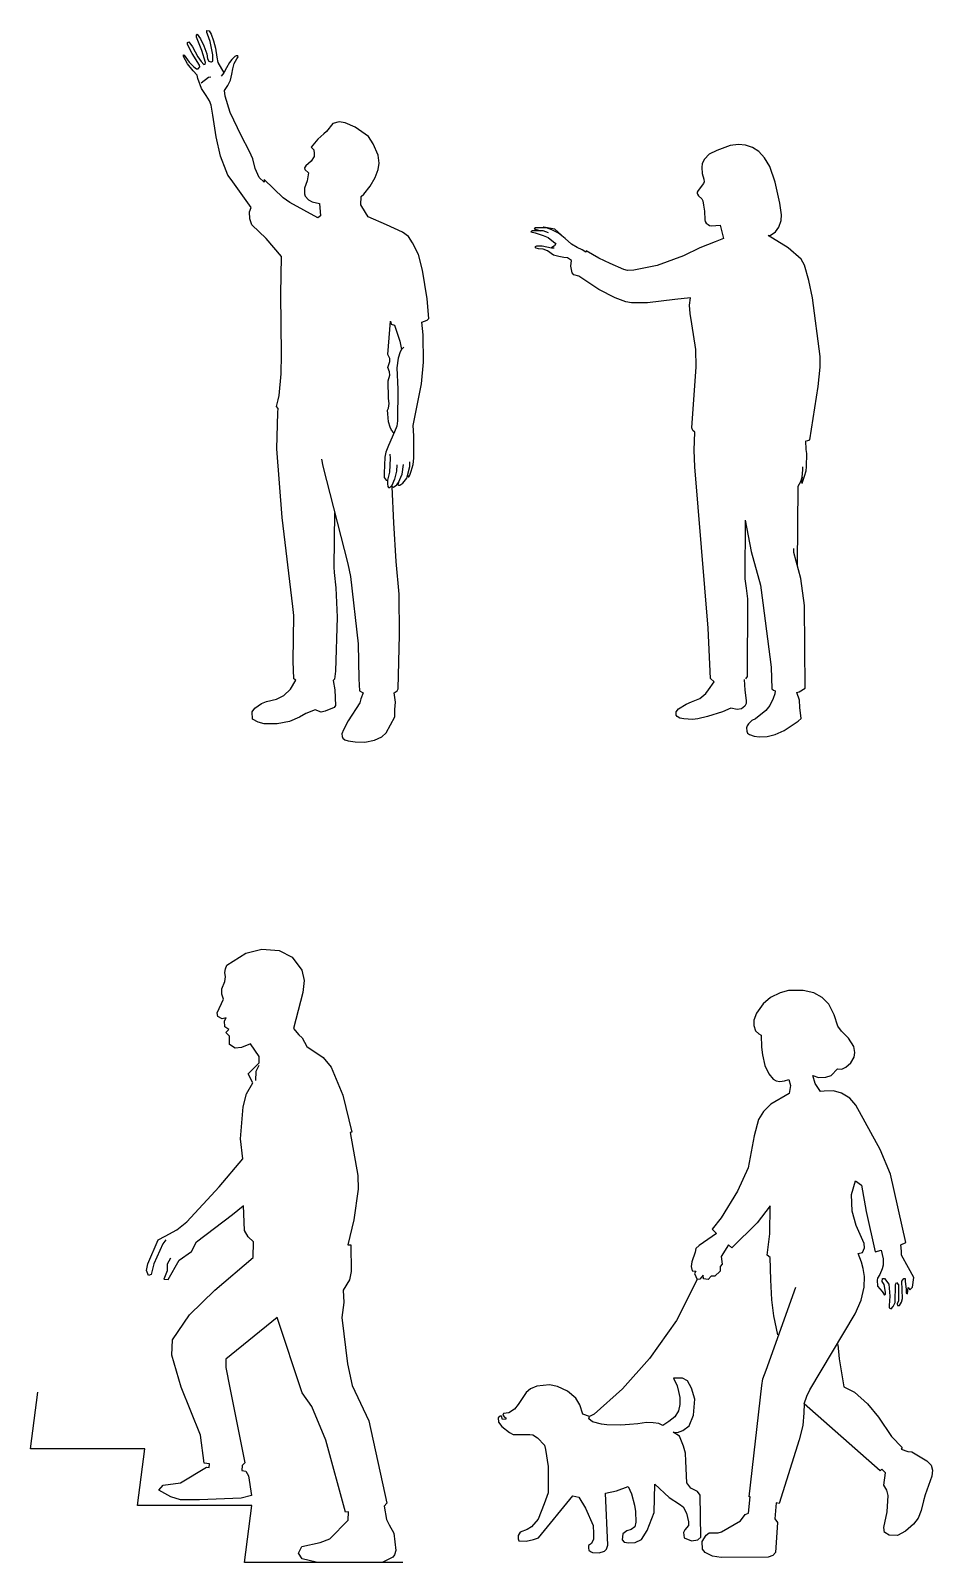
# Model space of a CAD drawing. Header units: millimetres. Extents: x 1284 to 35279, y 955 to 12847.
# Drawn here: x 15391 to 17919, y 8170 to 12461 of the extents above; entities that cross this region are included whole.
import ezdxf

# ---------------------------------------------------------------- set-up
doc = ezdxf.new("R2010")
doc.units = ezdxf.units.MM
doc.header["$LTSCALE"] = 20

# ---------------------------------------------------------------- blocks, each defined once
blk = doc.blocks.new('人物動作（CAD素材.com）39')
at = {"color": 0, "linetype": 'ByBlock', "lineweight": -2}
for points in [[(260.9, 596.2), (265.4, 556.3), (277.7, 477.5), (308.4, 462.7), (344, 430.2), (375, 392.9), (412.1, 339.1), (442.1, 307.6), (439, 303.4), (457.5, 296.5), (468.6, 295.9), (510.7, 270.6), (523, 258), (526.4, 244.1), (525, 227.6), (506.2, 174.9), (501, 158.7), (494.5, 131.6), (486.8, 109.4), (473.7, 93.5), (451.2, 73.5), (428.4, 61), (405.1, 62.4), (393.3, 70.1), (392.1, 70.1), (390.6, 83.5), (400, 127.9), (402.8, 173.2), (398.3, 188), (390, 202.2), (395.1, 236.4), (385.1, 246.8), (380, 242.4), (166.5, 430.1), (174.2, 451.2), (182.5, 469.2), (310, 682.5), (326.6, 720.3), (335.5, 756.8), (336, 787.3), (332.3, 809.8), (327.8, 827.1), (318.5, 851.5), (330.3, 854.6), (336, 867.4), (334.7, 879.6), (312.3, 930.2), (301.4, 969.9), (299.5, 1016.7), (311, 1055.1), (327.6, 1042.8), (340.4, 969), (365.6, 856.2), (382.6, 860.3), (388.7, 836.1), (388.1, 819.1), (385.8, 808), (379.4, 792.1), (372.7, 782.6), (371.2, 776.2), (372.7, 760), (385.6, 744.6), (392.1, 734.2), (394.8, 737.2), (394.8, 742.9), (391, 764.8), (385.6, 773.3), (386.6, 781.3), (392.1, 781.3), (404.1, 765), (406.9, 731.5), (405.6, 705.7), (405.6, 699.1), (410.7, 696.8), (416.8, 702.7), (421.9, 714.1), (422.5, 764.8), (426.1, 770.3), (431.8, 763.4), (431.6, 718.8), (427.2, 710.3), (428.7, 705.4), (434, 705.4), (439.4, 715.4), (442.8, 724.9), (440.9, 773.9), (446, 781.1), (450.2, 781.1), (450.2, 772.9), (452.6, 751.4), (452.9, 740.6), (456.3, 738), (458.1, 756.1), (463.2, 750), (470.4, 756.8), (474.3, 784.1), (459.3, 811), (439.7, 846.9), (439.7, 857.6), (438.3, 875.7), (451.5, 881.8), (408.7, 1074), (380.1, 1142.8), (312.2, 1267.1), (295.1, 1286.7), (271.2, 1300.4), (249, 1306.8), (222.5, 1306.3), (212.3, 1305.4), (198.1, 1327.3), (191.6, 1350.3), (207.5, 1344.9), (228, 1345.2), (242.8, 1349.8), (259.9, 1369.1), (272.1, 1368), (283.5, 1373.7), (298, 1385.7), (306.9, 1401), (309.1, 1415), (306, 1431.8), (290.9, 1454.3), (271.3, 1474.2), (261.3, 1488.4), (250.8, 1520), (235.7, 1550.2), (217.5, 1568.2), (194.1, 1582.1), (164.5, 1587.8), (122.7, 1587.8), (99.6, 1581.3), (72.3, 1568.4), (51.5, 1550.5), (33, 1524.9), (25.8, 1504.9), (25.6, 1490.1), (30.4, 1474.8), (40.1, 1466.8), (46.3, 1463.2), (47.5, 1429.8), (50.3, 1407.6), (56.9, 1378.5), (68, 1354.3), (79.9, 1339.8), (88.5, 1335), (99, 1333.3), (111.3, 1335), (123.5, 1339), (128.1, 1322.4), (125.2, 1299.9), (73.5, 1270), (52.6, 1249.5), (38.9, 1226.9), (26.5, 1181.2), (9.4, 1091.5), (-20.3, 1025.6), (-65.7, 951.7), (-91.5, 920), (-79.3, 907.6), (-127.1, 873.8), (-136.5, 865.3), (-139.1, 855), (-148.2, 828.1), (-149.9, 815.3), (-147.3, 802.5), (-137.1, 801.7), (-140.4, 795.3), (-133.3, 778.2), (-191.1, 663.7), (-266.5, 557.5), (-342.3, 472.1), (-421.7, 401.2), (-434.8, 395), (-453.3, 400.9), (-461.9, 427.8), (-473, 446.2), (-496.9, 465.8), (-524.7, 478.6), (-546.9, 483.3), (-582.7, 479.5), (-600.7, 472.6), (-612.6, 461.5), (-635.3, 428.6), (-645.1, 415.4), (-661.5, 405.4), (-675.8, 403.5), (-677.8, 398.2), (-672.3, 391.8), (-669.3, 391.2), (-669.7, 387), (-678.8, 386.1), (-681.8, 395.2), (-685.4, 395.2), (-691.5, 391), (-690.2, 379.1), (-680.9, 366.5), (-659.2, 349.8), (-648.6, 344.5), (-601.9, 344.1), (-593.9, 343.6), (-581, 334.6), (-560.9, 314), (-558.1, 302.4), (-551, 254.4), (-551.1, 180.8), (-562.2, 149.6), (-579.3, 106.9), (-597.2, 86), (-609.6, 78.3), (-629.7, 70.2), (-635.2, 61.6), (-635.2, 52.2), (-632.7, 46.7), (-613, 45.4), (-591.7, 50.1), (-578.4, 54.8), (-481.5, 172.3), (-464.8, 168.8), (-446.5, 138.1), (-424.7, 89), (-423.4, 66.8), (-423.8, 51.4), (-429.8, 39), (-437.4, 33.4), (-437.8, 25.4), (-437.1, 20.5), (-432.5, 16.5), (-426.8, 13.7), (-408.2, 12.3), (-393.4, 17.3), (-387.5, 23.3), (-383.2, 34), (-390.3, 179.8), (-359.5, 186.3), (-326.2, 198.6), (-317.7, 178.2), (-309.2, 146.6), (-306.2, 128.7), (-304.9, 98.4), (-307.9, 85.1), (-318.1, 77.9), (-330.1, 74.4), (-342, 66.3), (-343.8, 49.2), (-337.4, 42.4), (-325, 40.7), (-307, 42), (-289.5, 50.5), (-273.3, 74.9), (-253.6, 125.7), (-251.5, 205.1), (-211.8, 167.5), (-183.1, 149.1), (-172, 141.4), (-162.6, 123.5), (-157.1, 99.6), (-157.1, 88.9), (-167.3, 76.9), (-171.2, 70.1), (-169.5, 55.1), (-149, 46.6), (-131, 49.2), (-122.9, 56.4), (-125.1, 173.9), (-131.9, 184.1), (-151.1, 193.9), (-162.2, 208.9), (-164.8, 269.5), (-166.1, 291.7), (-171.2, 311.8), (-183.1, 339.6), (-200.6, 350.7), (-188.7, 349.4), (-172.9, 355), (-155.8, 368.6), (-143.4, 398.5), (-140, 442.9), (-149, 474.1), (-160.5, 495), (-174.4, 502.2), (-199.3, 502.4), (-189, 480.8), (-185.2, 464.7), (-181.8, 448.2), (-181.8, 428), (-185.6, 410.6), (-195.3, 394.2), (-212.4, 380.6), (-229.8, 369.9), (-240.7, 375.1), (-256.2, 376.8), (-275.6, 377.9), (-299.7, 374.1), (-323.2, 372.4), (-346.9, 370.7), (-386.6, 371.5), (-401.4, 372.8), (-426.3, 379.8), (-436.5, 387.8), (-434.8, 395)], [(93.3, 623.2), (81.6, 676.7), (75.9, 722), (73.7, 777.5), (71.9, 840.4), (63.1, 846.9), (70.6, 906.3), (71.7, 984.6), (47.2, 953.3), (35.3, 937.4), (-35.9, 867.6), (-45.1, 875.5), (-65.6, 842.6), (-63.1, 821.7), (-68.2, 814.5), (-68.6, 802.1), (-83.6, 787.5), (-94.2, 788), (-102.3, 778.6), (-115.6, 780.7), (-115.9, 790.7), (-125.3, 779.1), (-133.3, 778.2)], [(166.5, 430.1), (165.8, 404.5), (163.3, 369.2), (153, 328.9), (96.6, 151.4), (88.6, 153.2), (84.4, 108.1), (91.8, 97.5), (86.7, 13.8), (79, 5.3), (65.9, 0.4), (-65.9, -0.4), (-90.4, 3.3), (-110.6, 14.1), (-118.3, 23.2), (-119.2, 44.8), (-107.8, 62.5), (-99.5, 68.8), (-74.5, 68.5), (-65.1, 71.9), (-11.5, 102.1), (1.3, 120), (10.7, 124), (15.9, 169.3), (12.7, 170), (48.6, 481.3), (51.2, 500.6), (60.1, 524.3), (143.4, 757.4)]]:
    blk.add_lwpolyline(points, dxfattribs=at)
blk = doc.blocks.new('人物動作（CAD素材.com）40')
at = {"color": 0, "linetype": 'ByBlock', "lineweight": -2}
for points in [[(-549.2, 903.8), (-557.3, 892), (-582.3, 836.5), (-589.7, 806.1), (-597.4, 804.1), (-602.8, 817.8), (-599.4, 836.8), (-570.1, 903.3), (-550.6, 914.2), (-517.9, 931.4), (-490.3, 954.4), (-399.1, 1052.5), (-333.3, 1130.9), (-339.5, 1186.7), (-331.8, 1276.6), (-323, 1312.6), (-305.4, 1343.2), (-317.7, 1368.8), (-287.6, 1399.2), (-287.1, 1417.4), (-311.6, 1453.2), (-336.4, 1442.6), (-354.4, 1440.3), (-370.4, 1451.4), (-370.1, 1474), (-380.8, 1484.3), (-372.7, 1492.7), (-383.8, 1500.4), (-384.6, 1517.2), (-380, 1525.2), (-390.7, 1522.6), (-403, 1529.5), (-404.9, 1539.8), (-386.9, 1577.6), (-391.5, 1592.2), (-391.9, 1607.1), (-383.1, 1627.8), (-381.9, 1640.6), (-383.4, 1653), (-381.9, 1662.9), (-377.6, 1673.3), (-324.2, 1706.8), (-279.5, 1718.3), (-231.3, 1714.3), (-195.1, 1695.3), (-167.6, 1659.2), (-160.7, 1629.9), (-165.3, 1596.7), (-191.1, 1495.7), (-176.2, 1477.9), (-167, 1469.9), (-153.2, 1445.8), (-107.9, 1414.8), (-85.5, 1387.8), (-52.8, 1308.6), (-27, 1205.4), (-32.5, 1204.1), (-10.9, 1083.5), (-10.1, 1045.6), (-22, 959.5), (-38.9, 889.7), (-30.5, 889.4), (-29.2, 814.5), (-34.3, 791.5), (-51.8, 762.4), (-50.1, 727.7), (-55.9, 686.4), (-39.6, 556.2), (-26.7, 496), (19.8, 396.2), (70.5, 165.5), (62.8, 157.8), (70.2, 120.1), (77.1, 105.2), (90.1, 81.9), (95.9, 33.3), (92, 21), (87.1, 14.5), (57.6, 0)], [(-287.8, 1392.5), (-296.6, 1375.3), (-297.8, 1350.5)], [(-334.9, 271.8), (-335.7, 257), (-324.2, 255.5), (-316.9, 242.1), (-308.5, 187), (-338, 180.1), (-454.2, 174.8), (-507.4, 175.5), (-535.3, 183.2), (-568.6, 201.9), (-556.8, 216.1), (-507.8, 222.6), (-435.1, 266.6), (-427.1, 266.1), (-426.6, 276), (-441.7, 277.5), (-451.7, 356.1), (-505.6, 491.1), (-532, 580.6), (-530.3, 623.6), (-482.7, 693.6), (-411.6, 762.2), (-304.4, 854.4), (-303.1, 897.6), (-318, 912.2), (-328, 930.1), (-331.4, 999.7)], [(-535.4, 852.3), (-545.1, 835.4), (-545.6, 817.1), (-554.5, 793.1), (-542.8, 792.9), (-511.2, 846.7), (-477.3, 870.9), (-463.3, 897.7), (-362.3, 974.9), (-332.4, 999.1)], [(-127.1, 0.4), (-166.9, 10.3), (-176.8, 26), (-168.1, 44.8), (-116.4, 55.8), (-88.9, 66.2), (-38, 117.8), (-37, 141.8), (-44.8, 140.6), (-100.7, 342.8), (-139.5, 436.6), (-167, 475.3), (-237.2, 686), (-380.9, 569.7), (-380.3, 546.1), (-369.4, 489.3), (-327.5, 279.2), (-335, 271.8)]]:
    blk.add_lwpolyline(points, dxfattribs=at)
blk = doc.blocks.new('人物動作（CAD素材.com）52')
at = {"color": 0, "linetype": 'ByBlock', "lineweight": -2}
for points in [[(111.5, 827.9), (119.5, 831.2), (143.1, 980.1), (148.5, 1034.6), (148.5, 1064), (127.2, 1228.3), (117.3, 1276.8), (105.1, 1320.5), (95.6, 1337.4), (58.9, 1368.4), (3, 1403.2), (8.5, 1403.6), (23.4, 1413.3), (33.2, 1427), (39.8, 1445), (40.6, 1461.2), (35.7, 1494.2), (23, 1552.5), (8.1, 1596.7), (-7.2, 1621.2), (-23, 1638.4), (-41.3, 1650.3), (-60.6, 1656.7), (-80.2, 1658.6), (-103.4, 1655.4), (-140.6, 1641.6), (-162.1, 1630.9), (-175.7, 1617.5), (-181.6, 1605.2), (-182.8, 1593.4), (-181.9, 1576.8), (-177.1, 1561.2), (-176.7, 1553.7), (-178.2, 1548.7), (-193.1, 1529.3), (-196.1, 1525), (-196.1, 1521.5), (-195.5, 1518.8), (-192.4, 1514.8), (-182.5, 1505.6), (-180.1, 1500.1), (-178.7, 1488), (-175.5, 1471.1), (-174.3, 1447.5), (-173.8, 1442.6), (-170.7, 1438.1), (-164.9, 1433.7), (-161.2, 1431.3), (-157, 1430.6), (-143.6, 1431), (-131.5, 1432), (-122.5, 1394.6), (-145.5, 1386), (-188.9, 1369.1), (-234.6, 1346.6), (-308.6, 1319), (-373.2, 1306), (-391.5, 1305.4), (-401.3, 1307.9), (-439.8, 1324.5), (-471.5, 1340), (-507.2, 1360.7), (-508.1, 1356.3), (-518.9, 1362.8), (-532.9, 1369.4), (-548, 1379.2), (-565.7, 1395.2), (-584.8, 1409.8), (-603.6, 1418.8), (-618.7, 1424.5), (-648.9, 1424.7), (-653.5, 1421.5), (-640.9, 1418.5), (-635.1, 1416.5)], [(-612.5, 1410.7), (-627.6, 1416.5), (-657.8, 1416.7), (-662.5, 1413.5), (-649.9, 1410.4), (-628.2, 1403.2), (-613.5, 1397.5), (-599.2, 1385.8), (-592.6, 1380.4), (-596.3, 1374.7), (-600.5, 1371.7), (-604.5, 1368.7)], [(-568.4, 1397.2), (-595.5, 1420.7), (-625.7, 1426.4), (-628.3, 1424.6)], [(-64.6, 159), (-62.1, 129.4), (-58.4, 100.9), (-58.4, 92.5), (-62.1, 84.5), (-71.8, 77.4), (-83.9, 75), (-101.3, 78.7), (-124.6, 68.7), (-166.8, 55.8), (-194, 49.3), (-208.9, 47.6), (-233.5, 48.7), (-244.3, 50.8), (-252.3, 55.4), (-255, 59), (-254.6, 68.5), (-247.9, 77.1), (-226.6, 90.5), (-211.6, 96.4), (-188.6, 106.5), (-172.1, 119.9), (-163.9, 130.5), (-148.8, 152.8), (-158.2, 162.2), (-164.8, 303), (-202.4, 755), (-204.3, 802.2), (-202.1, 852.3), (-208.2, 856.8), (-211.4, 864.5), (-199, 1035.7), (-199.6, 1083.6), (-211.4, 1155.7), (-215.2, 1185), (-217.1, 1208.3), (-214.9, 1229.1), (-258.6, 1223.7), (-335.4, 1214.8), (-379.9, 1214.6), (-395.6, 1217.6), (-426, 1229.1), (-471.3, 1252), (-497.3, 1268.6), (-528.2, 1289.2), (-542.1, 1293.2), (-546.2, 1299), (-549.9, 1317.3), (-548.7, 1333.3), (-559.2, 1341.1), (-570.1, 1341.7), (-583.7, 1344.3), (-598.6, 1348.5), (-615.4, 1360.6), (-627.5, 1365.1), (-640.7, 1366), (-647.1, 1367.9), (-649.5, 1368.7), (-649.5, 1372.1), (-645.4, 1374), (-630.3, 1374.7), (-604.5, 1368.7), (-596.8, 1368.9)], [(85.6, 479.5), (86.9, 700.9), (94.5, 713.7), (98.3, 726.4), (96.8, 717.9), (96.2, 711.8), (97.2, 708.6), (98.6, 709.3), (105.1, 728.6), (109.2, 744.2), (110.9, 755.2), (111.4, 792.9), (109.5, 803.9), (108.8, 827.7)], [(98.3, 726.4), (100.7, 746.3), (100.6, 755.4)], [(-61.6, 605.8), (-62.8, 440.9), (-59, 414.9), (-55.3, 385.7), (-55.7, 167.8), (-60.1, 161.2)], [(-61.6, 605.4), (-44.5, 517.5), (-18.2, 423.2), (-11.5, 374.4), (11.4, 193.5), (12.9, 132.7), (17.7, 129.3), (23.1, 127.5), (22.1, 119.3), (17.5, 106.1), (8.1, 86.2), (-3.5, 72), (-32.6, 48.9), (-42.4, 44.1), (-52.1, 35.5), (-56.1, 29.6), (-57.7, 23.5), (-57.1, 14.3), (-55, 9.3), (-49.7, 5.2), (-36, 0.2), (-22, -1.5), (0, 0), (22.5, 5.6), (47.9, 16.8), (87.2, 42.8), (95.6, 50.1), (91.7, 80.8), (90.7, 101.2), (83.8, 123.1), (90.4, 124.5), (107.2, 134.6), (104.8, 366.2), (95, 442), (75.4, 515.2), (75.4, 526.7)]]:
    blk.add_lwpolyline(points, dxfattribs=at)
blk = doc.blocks.new('人物動作（CAD素材.com）53')
at = {"color": 0, "linetype": 'ByBlock', "lineweight": -2}
for points in [[(-111.8, 637.3), (-114.4, 484.9), (-113.4, 470.3), (-108.1, 427), (-104.7, 344.9), (-109, 193.7), (-112, 170.9), (-116, 167.7), (-111.5, 141.3), (-109.1, 97.6), (-113.4, 92), (-138.4, 81.8), (-149.9, 78.8), (-166.7, 85.7), (-193, 74.9), (-210.8, 65), (-238.1, 52.5), (-273, 45.9), (-309.8, 45.9), (-326.6, 50.5), (-342, 59.1), (-343, 79.5), (-335.8, 90.3), (-316.7, 103.2), (-302.6, 108.4), (-274.9, 115), (-254.5, 125.9), (-235.8, 143.6), (-220.7, 168.8), (-226.4, 172.4), (-228.3, 221.2), (-225.9, 350), (-228.8, 375.1), (-258.9, 624.3), (-273.7, 816.2), (-271.4, 918.3), (-270, 929.8), (-275.3, 935.1), (-269.8, 954.1), (-267, 965.8), (-261.6, 1027), (-261.1, 1081.3), (-262.4, 1249.5), (-260.9, 1355.8), (-304.2, 1405.8), (-344.4, 1444.6), (-350, 1461.1), (-350.6, 1480.5), (-346, 1492.3), (-378.8, 1538.5), (-402.3, 1571.1), (-411.7, 1583.4), (-416.1, 1595), (-431.7, 1636.9), (-443.7, 1691.1), (-453.6, 1751), (-457.7, 1779.7), (-462.4, 1791.7), (-472.4, 1806.4), (-485.2, 1825.9), (-495.7, 1853.8), (-497.7, 1863.7), (-508.2, 1875.9), (-524, 1895.5), (-536, 1915.4), (-536, 1920.2), (-533.4, 1919.4), (-520, 1900.1), (-506.4, 1886.5), (-499.6, 1881.4), (-494.1, 1881.4), (-489.5, 1886.9), (-491.1, 1891.1), (-511, 1924.4), (-524.2, 1949.6), (-524.2, 1954.9), (-520.7, 1956.9), (-510.8, 1942.8), (-495.5, 1914.8), (-486.3, 1901.6), (-478.4, 1893.3), (-475.2, 1894.2), (-474, 1899), (-484.3, 1933), (-499.3, 1970.2), (-499.4, 1976.6), (-497.4, 1978.7), (-488.2, 1965.2), (-478.8, 1945.4), (-470.3, 1923.5), (-467.9, 1909.7), (-464.2, 1902.5), (-459.4, 1900.9), (-456.7, 1901.1), (-453.8, 1903), (-453.8, 1920.6), (-460.9, 1957.5), (-468.2, 1978), (-470.2, 1982.7), (-470.1, 1988.3), (-464, 1987.8), (-457.6, 1978.6), (-451.6, 1960.1), (-445.5, 1939.6), (-442.1, 1913.9), (-439.1, 1899), (-422.9, 1869.7)], [(-148.4, 787.7), (-144.5, 768.2), (-75, 494.1), (-67.7, 459.1), (-46.3, 270), (-44.3, 171.9), (-42.2, 138.8), (-32.2, 132.5), (-38.8, 116), (-40.8, 105.3), (-73.9, 54.8), (-86.8, 29.4), (-91.4, 17.8), (-91.2, 10.7), (-88.8, 5.7), (-82.9, 0.9), (-74.3, -1.8), (-54.4, -4.2), (-27.6, -5.7), (0, 0), (20.6, 9.2), (32.9, 20.4), (56.6, 65.8), (57, 86.2), (59, 107.2), (55.5, 133.4), (63.3, 138.8), (66.1, 143.8), (70, 295), (69.2, 409.5), (60.5, 500.6), (53.8, 608.9), (49.3, 709.9), (52.9, 708.9), (62.8, 716.1), (67, 721.8), (65.3, 717.1), (67.2, 714.7), (71.1, 715), (79, 720.1), (90.4, 734.8), (92.8, 741.9), (93, 738.8), (94.1, 738), (96, 738), (99.2, 742.6), (102.9, 753.6), (108.6, 772.4), (110.3, 790.5), (110.5, 853), (108.7, 881.9), (132.1, 998.5), (137.6, 1059.1), (136.6, 1136), (133, 1171), (147.3, 1176.7), (152.3, 1181.6), (147.4, 1237.3), (134.4, 1317.1), (123, 1360.8), (106.6, 1393.9), (95.4, 1411.4), (78.3, 1423.3), (33.1, 1444.3), (-17.5, 1466.7), (-36, 1495.6), (-38.6, 1500.2), (-37.7, 1523.3), (-30.3, 1530.4), (-11.9, 1552.2), (1.9, 1577.2), (10.5, 1599.2), (12.8, 1617), (10.5, 1639), (-3.7, 1670.9), (-17.2, 1691.3), (-54, 1717.6), (-82.3, 1730.4), (-99.1, 1732.4), (-116.8, 1728.3), (-134.6, 1705.6), (-142.4, 1699), (-158.9, 1684.3), (-177.7, 1662.2), (-170, 1654.7), (-169.6, 1644.2), (-169.6, 1635.4), (-177.3, 1622.5), (-192.9, 1609.1), (-196.4, 1604.3), (-195.5, 1598.8), (-185, 1590), (-189.3, 1567.4), (-196.1, 1547.3), (-196.6, 1531.3), (-194.4, 1524.5), (-184.7, 1513.9), (-174.4, 1508.2), (-154.4, 1503.6), (-151.1, 1469.4), (-158.9, 1463.8), (-237.3, 1506.4), (-255.8, 1520), (-309.9, 1571.4), (-309.9, 1563.4), (-323.3, 1576.7), (-334.9, 1602.4), (-341.3, 1629.1), (-350.5, 1649.7), (-374.4, 1694), (-404.7, 1759.2), (-419.1, 1804.6), (-420.2, 1820.3), (-411.3, 1834.3), (-404, 1849.8), (-399.8, 1866.2), (-397.3, 1881.6), (-393.9, 1895.8), (-386, 1909.2), (-382.5, 1914.7), (-383.2, 1917.5), (-387.7, 1918.1), (-391.4, 1915.8), (-400.1, 1907.8), (-406.5, 1899.2), (-415.2, 1884), (-422.9, 1869.7), (-429.9, 1860.4)], [(-486, 1842.2), (-465.3, 1857.9), (-459.3, 1859)], [(53.8, 861.1), (47.9, 868.6), (43.8, 877), (39.5, 892.2), (37.6, 914.6), (35.9, 924.9), (39.5, 930.2), (41.1, 943.3), (39.6, 957.6), (38.2, 1007.4), (42.6, 1022.7), (41.6, 1032.1), (37.2, 1044.5), (43.1, 1061.2), (43.1, 1069.6), (37.2, 1081), (45.1, 1174.2), (46.9, 1165.8), (56.3, 1162.8), (71, 1118.1), (76, 1095.1), (72.3, 1088.3), (66.6, 1070.6), (62.4, 1043.4), (65.3, 984.2), (64.6, 894.7), (62.9, 880.4), (55.9, 864), (38.7, 825.6), (31.9, 807.4), (28.7, 793.4), (27.3, 748.2), (27.3, 736.6), (32.6, 729.1), (36.3, 729.1)], [(76, 1095.1), (81.5, 1100.2), (82.2, 1102.1)], [(42.9, 801.3), (44.2, 790.3), (42.3, 751.1), (36.3, 729.1), (36.6, 718.7), (37.4, 711.1), (39, 708.6), (43.2, 708.2), (48.6, 713.7)], [(67, 721.8), (77.1, 745.9), (80.9, 772.8)], [(92.8, 741.9), (98.6, 766.8), (98.5, 780.5)], [(62.8, 771.5), (61.3, 753.6), (55.8, 731.5), (48.6, 713.7), (49.3, 709.9)]]:
    blk.add_lwpolyline(points, dxfattribs=at)

msp = doc.modelspace()

# ---------------------------------------------------------------- linework, layer by layer
msp.add_lwpolyline([(16434.4, 8169.6), (15990.7, 8169.6), (16010.7, 8328.7), (15690.7, 8328.7), (15710.7, 8487.8), (15390.7, 8487.8), (15410.7, 8646.9)])

# ---------------------------------------------------------------- block references
for name, p in [('人物動作（CAD素材.com）53', (16355, 10472.9)), ('人物動作（CAD素材.com）52', (17455.6, 10483.9)), ('人物動作（CAD素材.com）40', (16318.8, 8169.6)), ('人物動作（CAD素材.com）39', (17392.7, 8183.6))]:
    msp.add_blockref(name, p)

doc.saveas('drawing.dxf')
